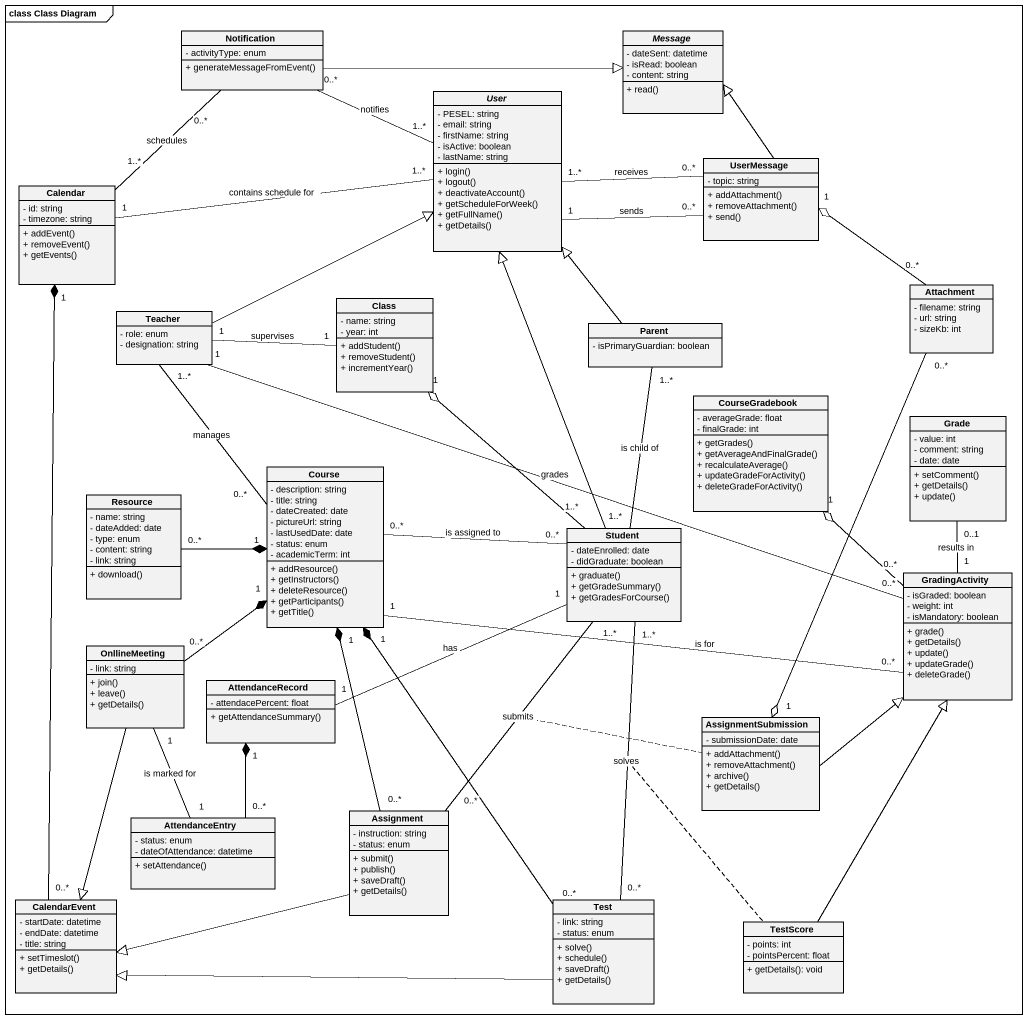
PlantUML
@startuml
mainframe class Class Diagram
hide circle
hide empty members
skinparam classAttributeIconSize 0
class Notification {
  - activityType: enum
  + generateMessageFromEvent()
}
abstract class Message {
  - dateSent: datetime
  - isRead: boolean
  - content: string
  + read()
}
abstract class User {
  - PESEL: string
  - email: string
  - firstName: string
  - isActive: boolean
  - lastName: string
  + login()
  + logout()
  + deactivateAccount()
  + getScheduleForWeek()
  + getFullName()
  + getDetails()
}
class Calendar {
  - id: string
  - timezone: string
  + addEvent()
  + removeEvent()
  + getEvents()
}
class UserMessage {
  - topic: string
  + addAttachment()
  + removeAttachment()
  + send()
}
class "Class" as Class_ {
  - name: string
  - year: int
  + addStudent()
  + removeStudent()
  + incrementYear()
}
class Attachment {
  - filename: string
  - url: string
  - sizeKb: int
}
class Teacher {
  - role: enum
  - designation: string
}
class Parent {
  - isPrimaryGuardian: boolean
}
class CourseGradebook {
  - averageGrade: float
  - finalGrade: int
  + getGrades()
  + getAverageAndFinalGrade()
  + recalculateAverage()
  + updateGradeForActivity()
  + deleteGradeForActivity()
}
class Grade {
  - value: int
  - comment: string
  - date: date
  + setComment()
  + getDetails()
  + update()
}
class Resource {
  - name: string
  - dateAdded: date
  - type: enum
  - content: string
  - link: string
  + download()
}
class Course {
  - description: string
  - title: string
  - dateCreated: date
  - pictureUrl: string
  - lastUsedDate: date
  - status: enum
  - academicTerm: int
  + addResource()
  + getInstructors()
  + deleteResource()
  + getParticipants()
  + getTitle()
}
class Student {
  - dateEnrolled: date
  - didGraduate: boolean
  + graduate()
  + getGradeSummary()
  + getGradesForCourse()
}
class GradingActivity {
  - isGraded: boolean
  - weight: int
  - isMandatory: boolean
  + grade()
  + getDetails()
  + update()
  + updateGrade()
  + deleteGrade()
}
class OnllineMeeting {
  - link: string
  + join()
  + leave()
  + getDetails()
}
class AttendanceRecord {
  - attendacePercent: float
  + getAttendanceSummary()
}
class AssignmentSubmission {
  - submissionDate: date
  + addAttachment()
  + removeAttachment()
  + archive()
  + getDetails()
}
class AttendanceEntry {
  - status: enum
  - dateOfAttendance: datetime
  + setAttendance()
}
class Assignment {
  - instruction: string
  - status: enum
  + submit()
  + publish()
  + saveDraft()
  + getDetails()
}
class CalendarEvent {
  - startDate: datetime
  - endDate: datetime
  - title: string
  + setTimeslot()
  + getDetails()
}
class Test {
  - link: string
  - status: enum
  + solve()
  + schedule()
  + saveDraft()
  + getDetails()
}
class TestScore {
  - points: int
  - pointsPercent: float
  + getDetails(): void
}
Notification -right-|> Message
Notification "0..*" -right- "1..*" User : notifies
User "1..*" -left- "1" Calendar : contains schedule for
Calendar "1..*" -up- "0..*" Notification : schedules
UserMessage -up-|> Message
UserMessage "0..*" -left- "1" User : sends
UserMessage "0..*" -left- "1..*" User : receives
Class_ "1" -left- "1" Teacher : supervises
Attachment "0..*" -up-o "1" UserMessage
Attachment "0..*" --o "1" AssignmentSubmission
Teacher -right-|> User
Teacher "1" -right- "0..*" GradingActivity : grades
Parent -up-|> User
Resource "0..*" -right-* "1" Course
Course "0..*" -up- "1..*" Teacher : manages
Course "1" -right- "0..*" GradingActivity : is for
Student -up-|> User
Student "1..*" -up-o "1" Class_
Student "1..*" -up- "1..*" Parent : is child of
Student "0..*" -left- "0..*" Course : is assigned to
Student "1" -left- "1" AttendanceRecord : has
Student "1..*" -- "0..*" Assignment : submits
(Student, Assignment) .. AssignmentSubmission
Student "1..*" -- "0..*" Test : solves
(Student, Test) .. TestScore
GradingActivity "0..*" -up-o "1" CourseGradebook
GradingActivity "1" -up- "0..1" Grade : results in
OnllineMeeting "0..*" -up-* "1" Course
OnllineMeeting --|> CalendarEvent
AssignmentSubmission -up-|> GradingActivity
AttendanceEntry "1" -up- "1" OnllineMeeting : is marked for
AttendanceEntry "0..*" -up-* "1" AttendanceRecord
Assignment "0..*" -up-* "1" Course
Assignment -left-|> CalendarEvent
CalendarEvent "0..*" -up-* "1" Calendar
Test "0..*" -up-* "1" Course
Test -left-|> CalendarEvent
TestScore -up-|> GradingActivity
@enduml
